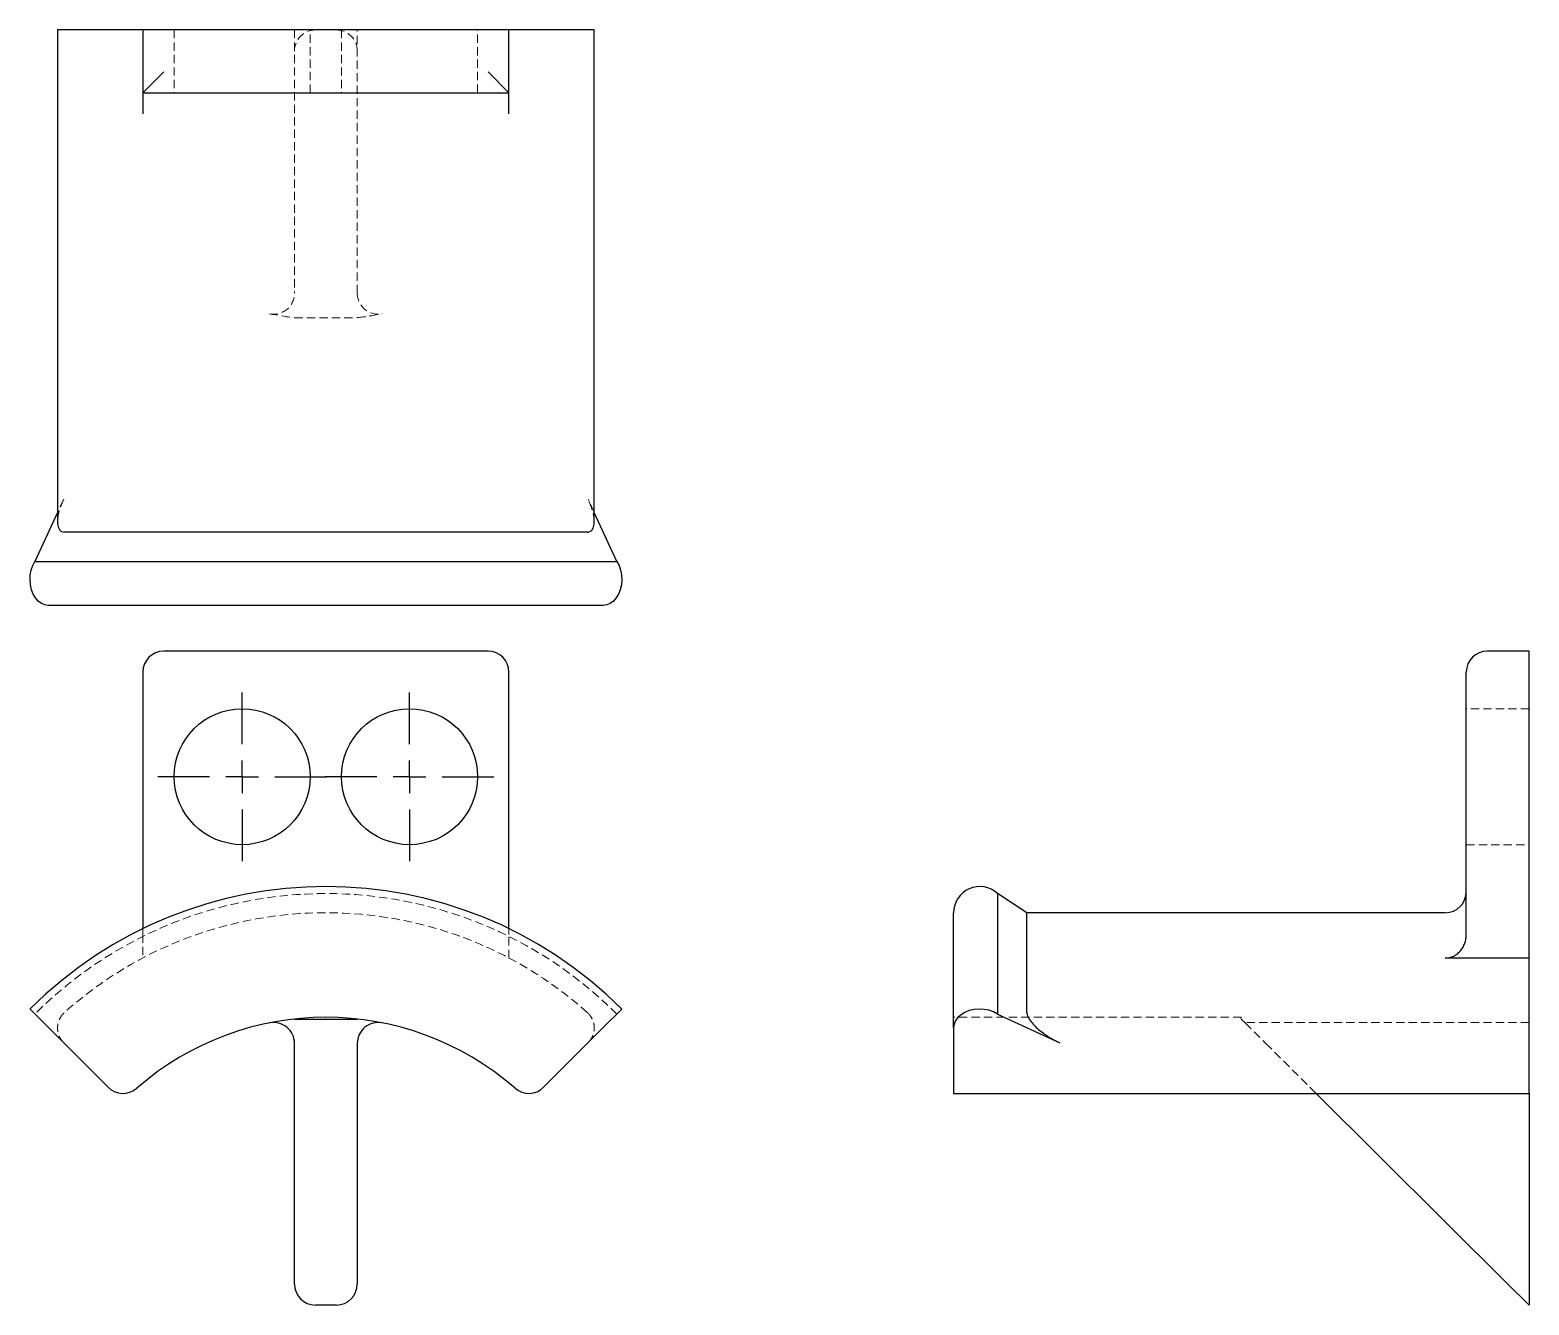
# Model space of a CAD drawing. Header units: millimetres. Extents: x 38 to 267, y 7 to 202.
import ezdxf

# ---------------------------------------------------------------- set-up
doc = ezdxf.new("R2010")
doc.units = ezdxf.units.MM
doc.linetypes.add('HIDDEN', pattern=[1.905, 1.27, -0.635])
doc.layers.add('10', color=7, linetype='Continuous')

# ---------------------------------------------------------------- blocks, each defined once
blk = doc.blocks.new('SW_CENTERMARKSYMBOL_0')
at = {"layer": '10', "color": 0}
for p, q in [((0, 5), (0, 12.9)), ((0, 0), (0, 2.5)), ((-5, 0), (-12.9, 0)), ((0, 0), (-2.5, 0)), ((0, 0), (0, -2.5)), ((0, 0), (2.5, 0)), ((5, 0), (12.9, 0)), ((0, -5), (0, -12.9))]:
    blk.add_line(p, q, dxfattribs=at)
blk = doc.blocks.new('SW_CENTERMARKSYMBOL_1')
at = {"layer": '10', "color": 0}
for p, q in [((0, 5), (0, 12.9)), ((0, 0), (0, 2.5)), ((-5, 0), (-12.9, 0)), ((0, 0), (-2.5, 0)), ((0, 0), (0, -2.5)), ((0, 0), (2.5, 0)), ((5, 0), (12.9, 0)), ((0, -5), (0, -12.9))]:
    blk.add_line(p, q, dxfattribs=at)

msp = doc.modelspace()

# ---------------------------------------------------------------- linework, layer by layer
at = {"color": 7, "linetype": 'Continuous', "lineweight": 25}
for p, q in [((41.96, 202), (41.96, 126.78)), ((43.03, 202), (41.96, 202)), ((55, 202), (43.03, 202)), ((55, 202), (55, 192.4)), ((58.2, 202), (55, 202)), ((107.8, 202), (58.2, 202)), ((111, 202), (107.8, 202)), ((111, 192.4), (111, 202)), ((122.97, 202), (111, 202)), ((124.04, 202), (122.97, 202)), ((124.04, 126.78), (124.04, 202)), ((55, 192.4), (58.2, 195.6)), ((107.8, 195.6), (111, 192.4)), ((55, 192.4), (111, 192.4)), ((41.96, 128.2), (38.5, 120.72)), ((127.5, 120.72), (124.04, 128.2)), ((122.97, 125.2), (43.03, 125.2)), ((38.5, 120.72), (127.5, 120.72)), ((125.43, 114), (40.57, 114)), ((107.8, 107), (58.2, 107)), ((267, 107), (260.6, 107)), ((267, 103.8), (267, 107)), ((55, 103.8), (55, 64.55)), ((111, 64.55), (111, 103.8)), ((257.4, 63.66), (257.4, 103.8)), ((267, 60.07), (267, 103.8)), ((190.2, 67), (185.72, 69.93)), ((185.72, 69.93), (185.72, 51.5)), ((179, 49.43), (179, 67)), ((254.2, 67), (190.2, 67)), ((190.2, 51.75), (190.2, 67)), ((267, 60.07), (254.2, 60.07)), ((267, 51.75), (267, 60.07)), ((40.57, 49.43), (37.75, 52.25)), ((78.2, 50.74), (87.8, 50.74)), ((128.25, 52.25), (125.43, 49.43)), ((185.72, 51.5), (195.23, 47.1)), ((267, 47.1), (267, 51.75)), ((49.7, 40.3), (40.57, 49.43)), ((125.43, 49.43), (116.3, 40.3)), ((179, 49.43), (179, 40.3)), ((78.2, 10.2), (78.2, 47.01)), ((87.8, 47.01), (87.8, 10.2)), ((267, 40.3), (267, 47.1)), ((179, 40.3), (179, 39.36)), ((179, 39.36), (267, 39.36)), ((234.44, 39.36), (263.78, 10.2)), ((267, 39.36), (267, 40.3)), ((267, 39.36), (267, 10.2)), ((263.78, 10.2), (267, 7)), ((267, 10.2), (267, 7)), ((84.6, 7), (81.4, 7))]:
    msp.add_line(p, q, dxfattribs=at)
at = {"color": 7, "linetype": 'HIDDEN', "lineweight": 18}
for p, q in [((59.8, 202), (59.8, 192.4)), ((78.2, 202), (78.2, 161.75)), ((80.6, 192.4), (80.6, 202)), ((85.4, 202), (85.4, 192.4)), ((87.8, 161.75), (87.8, 202)), ((106.2, 192.4), (106.2, 202)), ((78.2, 158), (87.8, 158)), ((42.9, 130.23), (41.96, 128.2)), ((124.04, 128.2), (123.1, 130.23)), ((267, 98.2), (257.4, 98.2)), ((257.4, 77.4), (267, 77.4)), ((55, 64.55), (55, 63.66)), ((111, 63.66), (111, 64.55)), ((223, 51), (179, 51)), ((223, 51), (223, 50.74)), ((223, 50.74), (223.6, 50.15)), ((267, 50.21), (223.53, 50.21)), ((223.6, 50.15), (226.75, 47.01)), ((226.75, 47.01), (234.44, 39.36))]:
    msp.add_line(p, q, dxfattribs=at)
at = {"color": 7, "linetype": 'Continuous', "lineweight": 25, "flags": 128}
for points in [[(40.57, 114), (40.03, 114.07), (39.51, 114.29), (39.02, 114.65), (38.6, 115.14), (38.25, 115.73), (37.98, 116.4), (37.81, 117.13), (37.75, 117.9), (37.79, 118.67), (37.93, 119.41), (38.17, 120.11), (38.5, 120.72)], [(127.5, 120.72), (127.83, 120.11), (128.07, 119.41), (128.21, 118.67), (128.25, 117.9), (128.19, 117.13), (128.02, 116.4), (127.75, 115.73), (127.4, 115.14), (126.98, 114.65), (126.49, 114.29), (125.97, 114.07), (125.43, 114)], [(185.72, 51.5), (185.11, 51.83), (184.41, 52.07), (183.67, 52.21), (182.9, 52.25), (182.13, 52.19), (181.4, 52.02), (180.73, 51.75), (180.14, 51.4), (179.65, 50.98), (179.29, 50.49), (179.07, 49.97), (179, 49.43)]]:
    msp.add_lwpolyline(points, dxfattribs=at)
at = {"color": 7, "linetype": 'Continuous', "lineweight": 25}
for centre in [(70.2, 87.8), (95.8, 87.8)]:
    msp.add_circle(centre, 10.4, dxfattribs=at)
for centre, radius, start, end in [((58.2, 103.8), 3.2, 90, 180), ((107.8, 103.8), 3.2, 0, 90), ((260.6, 103.8), 3.2, 90, 180), ((83, 7), 64, 45, 135), ((183, 67), 4, 47.1564, 180), ((254.2, 70.2), 3.2, 270, 0), ((83, 7), 44, 48.8874, 131.1126), ((75, 47.01), 3.2, 0, 101.3077), ((91, 47.01), 3.2, 78.6923, 180), ((51.96, 42.56), 3.2, 225, 311.1126), ((114.04, 42.56), 3.2, 228.8874, 315), ((81.4, 10.2), 3.2, 180, 270), ((84.6, 10.2), 3.2, 270, 0)]:
    msp.add_arc(centre, radius, start, end, dxfattribs=at)
at = {"color": 7, "linetype": 'HIDDEN', "lineweight": 18}
for radius, start, end in [(62.93, 45, 135), (60, 48.2296, 131.7704)]:
    msp.add_arc((83, 7), radius, start, end, dxfattribs=at)
for centre, major_axis, start_param, end_param in [((81.4, 198.78), (0, 3.22), 0, 1.570796), ((84.6, 198.78), (0, 3.22), 4.712389, 6.283185), ((75, 161.75), (0, 3.22), 2.944236, 4.712389), ((91, 161.75), (0, 3.22), 1.570796, 3.33895), ((83, 202), (0, 44.26), 2.944236, 3.032284), ((83, 202), (0, 44.26), 3.250901, 3.33895)]:
    msp.add_ellipse(centre, major_axis=major_axis, ratio=0.994032, start_param=start_param, end_param=end_param, dxfattribs=at)
at = {"color": 7, "linetype": 'Continuous', "lineweight": 25}
for points, knots in [([(55, 192.4), (55, 192.4), (55, 192.33), (55, 192.03), (55, 191.81), (55, 191.38), (55, 191.22), (55, 190.88), (55, 190.69), (55, 190.29), (55, 190.08), (55, 189.65), (55, 189.43), (55, 189.2)], [0, 0, 0, 0, 0.25, 0.25, 0.5, 0.5, 0.625, 0.625, 0.75, 0.75, 0.875, 0.875, 1, 1, 1, 1]), ([(111, 189.2), (111, 189.42), (111, 189.64), (111, 190.08), (111, 190.29), (111, 190.69), (111, 190.87), (111, 191.22), (111, 191.38), (111, 191.67), (111, 191.8), (111, 192.01), (111, 192.1), (111, 192.25), (111, 192.31), (111, 192.38), (111, 192.4), (111, 192.4)], [0, 0, 0, 0, 0.125, 0.125, 0.25, 0.25, 0.375, 0.375, 0.5, 0.5, 0.625, 0.625, 0.75, 0.75, 0.875, 0.875, 1, 1, 1, 1]), ([(41.99, 126.78), (41.98, 126.68), (41.96, 126.4), (42.05, 125.99), (42.23, 125.57), (42.55, 125.26), (42.87, 125.22), (43.03, 125.2)], [0, 0, 0, 0, 0.124042, 0.342419, 0.567845, 0.79019, 1, 1, 1, 1]), ([(122.97, 125.2), (123.15, 125.23), (123.5, 125.28), (123.87, 125.71), (124.04, 126.23), (124.02, 126.65), (124.02, 126.78)], [0, 0, 0, 0, 0.236467, 0.471036, 0.843273, 1, 1, 1, 1]), ([(254.2, 60.07), (254.42, 60.07), (254.64, 60.09), (255.08, 60.2), (255.29, 60.27), (255.69, 60.47), (255.87, 60.59), (256.22, 60.87), (256.38, 61.02), (256.67, 61.36), (256.8, 61.55), (257.01, 61.94), (257.1, 62.14), (257.25, 62.56), (257.31, 62.78), (257.38, 63.21), (257.4, 63.44), (257.4, 63.66)], [0, 0, 0, 0, 0.125, 0.125, 0.25, 0.25, 0.375, 0.375, 0.5, 0.5, 0.625, 0.625, 0.75, 0.75, 0.875, 0.875, 1, 1, 1, 1]), ([(190.2, 51.75), (190.2, 51.64), (190.22, 51.53), (190.28, 51.3), (190.33, 51.17), (190.51, 50.8), (190.67, 50.55), (191.05, 50.08), (191.26, 49.85), (191.7, 49.41), (191.94, 49.2), (192.65, 48.61), (193.16, 48.25), (194.18, 47.62), (194.7, 47.34), (195.23, 47.1)], [0, 0, 0, 0, 0.0625, 0.0625, 0.125, 0.125, 0.25, 0.25, 0.375, 0.375, 0.5, 0.5, 0.75, 0.75, 1, 1, 1, 1])]:
    msp.add_open_spline(points, degree=3, knots=knots, dxfattribs=at)
at = {"color": 7, "linetype": 'HIDDEN', "lineweight": 18}
for points, knots in [([(42.9, 130.23), (42.71, 129.78), (42.33, 128.87), (42.01, 127.7), (41.99, 127.04), (41.99, 126.78)], [0, 0, 0, 0, 0.376492, 0.763404, 1, 1, 1, 1]), ([(124.02, 126.78), (124.02, 126.9), (124.03, 127.27), (123.89, 128.04), (123.6, 129.07), (123.27, 129.84), (123.1, 130.23)], [0, 0, 0, 0, 0.115613, 0.354841, 0.674152, 1, 1, 1, 1]), ([(55, 63.66), (55, 63.21), (55, 62.77), (55, 61.93), (55, 61.54), (55, 61.02), (55, 60.87), (55, 60.59), (55, 60.47), (55, 60.27), (55, 60.2), (55, 60.09), (55, 60.07), (55, 60.07)], [0, 0, 0, 0, 0.25, 0.25, 0.5, 0.5, 0.625, 0.625, 0.75, 0.75, 0.875, 0.875, 1, 1, 1, 1]), ([(111, 60.07), (111, 60.07), (111, 60.09), (111, 60.2), (111, 60.27), (111, 60.47), (111, 60.59), (111, 60.87), (111, 61.02), (111, 61.36), (111, 61.55), (111, 61.94), (111, 62.14), (111, 62.56), (111, 62.78), (111, 63.21), (111, 63.44), (111, 63.66)], [0, 0, 0, 0, 0.125, 0.125, 0.25, 0.25, 0.375, 0.375, 0.5, 0.5, 0.625, 0.625, 0.75, 0.75, 0.875, 0.875, 1, 1, 1, 1]), ([(42.9, 47.1), (42.66, 47.34), (42.46, 47.62), (42.22, 48.09), (42.15, 48.26), (42.05, 48.61), (42.01, 48.8), (41.96, 49.2), (41.96, 49.4), (41.99, 49.85), (42.03, 50.07), (42.18, 50.55), (42.29, 50.8), (42.52, 51.17), (42.61, 51.3), (42.8, 51.53), (42.91, 51.64), (43.03, 51.75)], [0, 0, 0, 0, 0.25, 0.25, 0.375, 0.375, 0.5, 0.5, 0.625, 0.625, 0.75, 0.75, 0.875, 0.875, 0.9375, 0.9375, 1, 1, 1, 1]), ([(122.97, 51.75), (123.09, 51.64), (123.19, 51.53), (123.39, 51.3), (123.48, 51.17), (123.71, 50.8), (123.82, 50.55), (123.97, 50.08), (124.01, 49.85), (124.04, 49.41), (124.04, 49.2), (123.97, 48.61), (123.86, 48.25), (123.54, 47.62), (123.34, 47.34), (123.1, 47.1)], [0, 0, 0, 0, 0.0625, 0.0625, 0.125, 0.125, 0.25, 0.25, 0.375, 0.375, 0.5, 0.5, 0.75, 0.75, 1, 1, 1, 1])]:
    msp.add_open_spline(points, degree=3, knots=knots, dxfattribs=at)

# ---------------------------------------------------------------- block references
at = {"layer": '10'}
for name, p in [('SW_CENTERMARKSYMBOL_0', (70.2, 87.8)), ('SW_CENTERMARKSYMBOL_1', (95.8, 87.8))]:
    msp.add_blockref(name, p, dxfattribs=at)

doc.saveas('drawing.dxf')
